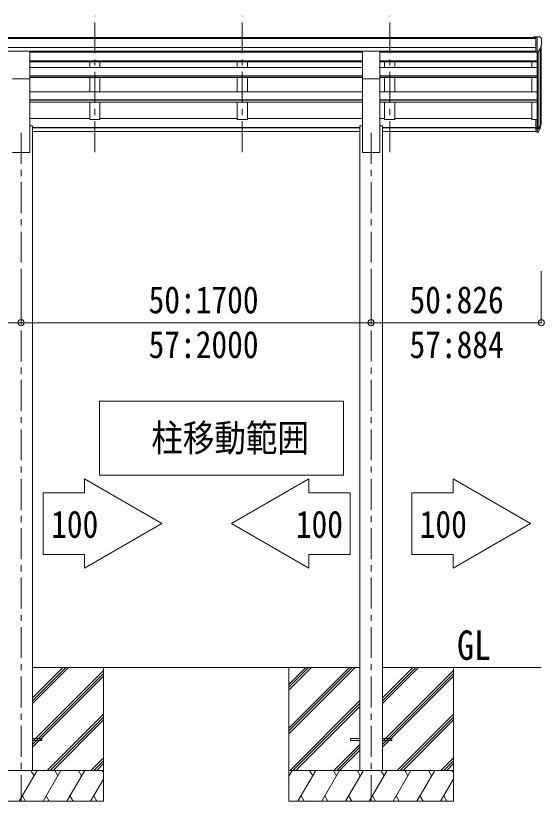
# Model space of a CAD drawing. Units: millimetres at full size, sheet at 1:30; details may follow other scales. Extents: x -8385 to 8479, y -5853 to 5787.
# Drawn here: x 2690 to 5258, y -3295 to 519 of the extents above; entities that cross this region are included whole.
import ezdxf
from ezdxf.enums import TextEntityAlignment as Align

# ---------------------------------------------------------------- set-up
doc = ezdxf.new("R2010")
doc.units = ezdxf.units.MM
doc.header["$LTSCALE"] = 30
doc.header["$PDMODE"] = 32
doc.header["$PDSIZE"] = 30
doc.linetypes.add('CHAIN1', pattern=[8, 5, -1, 1, -1])
for name, color, linetype, lineweight in [('0-0_0', 7, 'Continuous', 9), ('0-1_本体', 4, 'Continuous', 9), ('0-2_部品', 7, 'Continuous', 9), ('0-6_OTH_LINE', 7, 'Continuous', 9), ('0-8_PARTS2', 5, 'CHAIN1', 9)]:
    doc.layers.add(name, color=color, linetype=linetype, lineweight=lineweight)
doc.styles.add('ＭＳ ゴシック', font='')
doc.styles.get('ＭＳ ゴシック').set_extended_font_data('MS Gothic')

msp = doc.modelspace()

# ---------------------------------------------------------------- linework, layer by layer
at = {"layer": '0-0_0'}
for p, q in [((2771.85, -2645.47), (4361.85, -2645.47)), ((2771.85, -2821.3), (2947.68, -2645.47)), ((2771.85, -2807.16), (2933.54, -2645.47)), ((2771.85, -2793.02), (2919.39, -2645.47)), ((2771.85, -3005.15), (3116.85, -2660.15)), ((3116.85, -2645.47), (3116.85, -3295.47)), ((4016.85, -2939.65), (4311.03, -2645.47)), ((4016.85, -2953.79), (4325.17, -2645.47)), ((4016.85, -2967.93), (4339.31, -2645.47)), ((4016.85, -2755.8), (4127.18, -2645.47)), ((4016.85, -2741.66), (4113.04, -2645.47)), ((4016.85, -2727.52), (4098.89, -2645.47)), ((4471.85, -2645.47), (5242.85, -2645.47)), ((4471.85, -2821.3), (4647.68, -2645.47)), ((4471.85, -2807.16), (4633.54, -2645.47)), ((4471.85, -2793.02), (4619.39, -2645.47)), ((4471.85, -3005.15), (4816.85, -2660.15)), ((4816.85, -2645.47), (4816.85, -3295.47)), ((2771.85, -3019.29), (3116.85, -2674.29)), ((2771.85, -3033.43), (3116.85, -2688.44)), ((4471.85, -3019.29), (4816.85, -2674.29)), ((4471.85, -3033.43), (4816.85, -2688.44)), ((4023.16, -3145.47), (4361.85, -2806.78)), ((4037.3, -3145.47), (4361.85, -2820.93)), ((4051.44, -3145.47), (4361.85, -2835.07)), ((2843.66, -3145.47), (3116.85, -2872.28)), ((2857.8, -3145.47), (3116.85, -2886.43)), ((4543.66, -3145.47), (4816.85, -2872.28)), ((4557.8, -3145.47), (4816.85, -2886.43)), ((2871.94, -3145.47), (3116.85, -2900.57)), ((4571.94, -3145.47), (4816.85, -2900.57)), ((4235.29, -3145.47), (4361.85, -3018.91)), ((4249.43, -3145.47), (4361.85, -3033.06)), ((4263.57, -3145.47), (4361.85, -3047.2)), ((3055.79, -3145.47), (3116.85, -3084.41)), ((4755.79, -3145.47), (4816.85, -3084.41)), ((3069.93, -3145.47), (3116.85, -3098.56)), ((3084.07, -3145.47), (3116.85, -3112.7)), ((4769.93, -3145.47), (4816.85, -3098.56)), ((4784.07, -3145.47), (4816.85, -3112.7)), ((3116.85, -3145.47), (2316.85, -3145.47)), ((2708, -3295.47), (2794.61, -3145.47)), ((2779.61, -3171.45), (2764.6, -3145.47)), ((2823.47, -3295.47), (2910.08, -3145.47)), ((2895.08, -3171.45), (2880.08, -3145.47)), ((2938.94, -3295.47), (3025.55, -3145.47)), ((2995.55, -3145.47), (3010.55, -3171.45)), ((3111.02, -3145.47), (3116.85, -3155.57)), ((4816.85, -3145.47), (4016.85, -3145.47)), ((4016.85, -3172.98), (4032.73, -3145.47)), ((4061.59, -3295.47), (4148.2, -3145.47)), ((4133.2, -3171.45), (4118.19, -3145.47)), ((4177.06, -3295.47), (4263.67, -3145.47)), ((4248.66, -3171.45), (4233.66, -3145.47)), ((4292.53, -3295.47), (4379.14, -3145.47)), ((4364.14, -3171.45), (4349.13, -3145.47)), ((4408, -3295.47), (4494.61, -3145.47)), ((4479.61, -3171.45), (4464.6, -3145.47)), ((4523.47, -3295.47), (4610.08, -3145.47)), ((4595.08, -3171.45), (4580.08, -3145.47)), ((4638.94, -3295.47), (4725.55, -3145.47)), ((4695.55, -3145.47), (4710.55, -3171.45)), ((4811.02, -3145.47), (4816.85, -3155.57)), ((3054.41, -3295.47), (3116.85, -3187.33)), ((4754.41, -3295.47), (4816.85, -3187.33)), ((2723, -3269.49), (2738, -3295.47)), ((2838.47, -3269.49), (2853.47, -3295.47)), ((2953.94, -3269.49), (2968.94, -3295.47)), ((3069.41, -3269.49), (3084.41, -3295.47)), ((4076.59, -3269.49), (4091.59, -3295.47)), ((4192.06, -3269.49), (4207.06, -3295.47)), ((4307.53, -3269.49), (4322.53, -3295.47)), ((4423, -3269.49), (4438, -3295.47)), ((4538.47, -3269.49), (4553.47, -3295.47)), ((4653.94, -3269.49), (4668.94, -3295.47)), ((4769.41, -3269.49), (4784.41, -3295.47))]:
    msp.add_line(p, q, dxfattribs=at)
for points in [[(2316.85, -2645.47), (2316.85, -3295.47), (3116.85, -3295.47)], [(4016.85, -2645.47), (4016.85, -3295.47), (4816.85, -3295.47)]]:
    msp.add_lwpolyline(points, dxfattribs=at)
at = {"layer": '0-1_本体'}
for p, q in [((217.35, 414.2), (5216.35, 414.2)), ((217.35, 408.84), (5216.35, 408.84)), ((217.35, 365.33), (5216.35, 365.32)), ((217.35, 347.65), (5216.35, 347.65)), ((2759.35, 345.28), (4374.35, 345.28)), ((3049.85, 345.28), (3049.85, 342.77)), ((3099.85, 345.28), (3099.85, 342.77)), ((3765.85, 345.28), (3765.85, 342.77)), ((3815.85, 345.28), (3815.85, 342.77)), ((4459.35, 345.16), (5216.35, 345.16)), ((4481.85, 345.16), (4481.85, 342.77)), ((4531.85, 345.16), (4531.85, 342.77)), ((5222.85, 343.41), (5222.85, 15.96)), ((5228.85, 343.88), (5228.85, -28.47)), ((5238.56, 359.24), (5238.56, -10.47)), ((5242.85, 13.79), (5242.85, 378.03)), ((2759.35, 342.77), (4374.35, 342.77)), ((4459.35, 342.77), (5222.85, 342.77)), ((2759.35, 300.74), (4374.35, 300.74)), ((2759.35, 299.04), (4374.35, 299.04)), ((2759.35, 295.45), (4374.35, 295.45)), ((2759.35, 268.35), (4374.35, 268.35)), ((3049.85, 295.45), (3049.85, 268.35)), ((3099.85, 295.45), (3099.85, 268.35)), ((3765.85, 295.45), (3765.85, 268.35)), ((3815.85, 295.45), (3815.85, 268.35)), ((4459.35, 300.74), (5222.85, 300.74)), ((4459.35, 299.04), (5222.85, 299.04)), ((4459.35, 295.45), (5222.85, 295.45)), ((4459.35, 268.35), (5222.85, 268.35)), ((4481.85, 295.45), (4481.85, 268.35)), ((4531.85, 295.45), (4531.85, 268.35)), ((5197.85, 268.35), (5197.85, 295.45)), ((2759.35, 227.73), (4374.35, 227.73)), ((2759.35, 226.04), (4374.35, 226.04)), ((2759.35, 219.25), (4374.35, 219.25)), ((2759.35, -145.47), (2759.35, 212.53)), ((3049.85, 219.25), (3049.85, 149.87)), ((3099.85, 219.25), (3099.85, 149.87)), ((3765.85, 219.25), (3765.85, 149.87)), ((3815.85, 219.25), (3815.85, 149.87)), ((4374.35, -145.47), (4374.35, 212.53)), ((4459.35, 227.73), (5222.85, 227.73)), ((4459.35, 226.04), (5222.85, 226.04)), ((4459.35, 219.25), (5222.85, 219.25)), ((4459.35, -145.47), (4459.35, 212.53)), ((4481.85, 219.25), (4481.85, 149.87)), ((4531.85, 219.25), (4531.85, 149.87)), ((5197.85, 149.87), (5197.85, 219.25)), ((2759.35, 149.87), (4374.35, 149.87)), ((4459.35, 149.87), (5222.85, 149.87)), ((2759.35, 110.73), (4374.35, 110.73)), ((2759.35, 109.06), (4374.35, 109.06)), ((2759.35, 99.42), (4374.35, 99.42)), ((3049.85, 99.42), (3049.85, 15.13)), ((3765.85, 99.42), (3765.85, 15.13)), ((4459.35, 110.73), (5222.85, 110.73)), ((4459.35, 109.06), (5222.85, 109.06)), ((4459.35, 99.42), (5222.85, 99.42)), ((4481.85, 99.42), (4481.85, 15.13)), ((5197.85, 15.13), (5197.85, 99.42)), ((2759.35, 19.93), (3049.85, 19.93)), ((3099.85, 20.35), (3765.85, 20.35)), ((3815.85, 20.35), (4374.35, 20.35)), ((4459.35, 20.35), (4481.85, 20.35)), ((4531.85, 20.35), (5197.85, 20.35)), ((5216.35, 15.13), (5197.85, 15.13)), ((2759.35, -15.47), (2771.85, -15.47)), ((2771.85, -15.47), (2771.85, -3145.47)), ((2771.85, -23.95), (4361.85, -23.95)), ((2771.85, -25.33), (4361.85, -25.33)), ((4361.85, -15.47), (4374.35, -15.47)), ((4361.85, -15.47), (4361.85, -3145.47)), ((4459.35, -15.47), (4471.85, -15.47)), ((4471.85, -15.47), (4471.85, -3145.47)), ((4471.85, -23.95), (5216.35, -23.95)), ((4471.85, -25.33), (5216.35, -25.33)), ((2771.85, -42.51), (4361.85, -42.51)), ((4471.85, -42.51), (5216.35, -42.51)), ((2674.35, -145.47), (2759.35, -145.47)), ((4374.35, -145.47), (4459.35, -145.47))]:
    msp.add_line(p, q, dxfattribs=at)
for points in [[(3099.85, 99.42), (3099.85, 15.13), (3049.85, 15.13)], [(3815.85, 99.42), (3815.85, 15.13), (3765.85, 15.13)], [(4531.85, 99.42), (4531.85, 15.13), (4481.85, 15.13)]]:
    msp.add_lwpolyline(points, dxfattribs=at)
at = {"layer": '0-2_部品'}
for p, q in [((5216.35, 416.39), (5206.35, 416.3)), ((5206.35, 414.2), (5206.35, 416.3)), ((5216.35, 344.41), (5216.35, 416.39)), ((5234.85, 416.39), (5216.35, 416.39)), ((5222.85, 343.41), (5222.85, 416.39)), ((5234.85, 416.39), (5237.18, 416.25)), ((5237.94, 415.82), (5242, 410.01)), ((5244.85, 407.02), (5244.85, 406.39)), ((2674.35, 346.52), (2759.35, 346.52)), ((2759.35, 212.37), (2759.35, 346.52)), ((4374.35, 346.52), (4459.35, 346.52)), ((4374.35, 212.37), (4374.35, 346.52)), ((4459.35, 212.37), (4459.35, 346.52)), ((5216.35, 344.41), (5222.85, 344.41)), ((5222.85, 343.41), (5228.06, 343.72)), ((5230.47, 345.22), (5239.75, 361.28)), ((2674.35, 212.37), (2759.35, 212.37)), ((4374.35, 212.37), (4459.35, 212.37)), ((5216.35, 15.96), (5216.35, -45.1)), ((5216.35, 15.96), (5222.85, 15.96)), ((5222.85, 15.96), (5222.85, -45.92)), ((5216.35, -22.35), (5222.85, -22.35)), ((5216.35, -27.75), (5222.85, -27.75)), ((5222.85, -28.75), (5227.98, -28.75)), ((5222.85, -30.75), (5227.69, -30.75)), ((5229.28, -28), (5239.03, -9.58)), ((5240.45, -10.08), (5230.29, -29.25)), ((5237.87, -26.93), (5230.29, -44.42)), ((5216.35, -45.1), (5222.85, -45.1)), ((5222.85, -45.92), (5227.69, -45.92))]:
    msp.add_line(p, q, dxfattribs=at)
at = {"layer": '0-2_部品', "color": 4}
for p, q in [((2816.85, -2990.97), (2771.85, -2990.97)), ((2816.85, -2999.97), (2771.85, -2999.97)), ((2816.85, -2990.97), (2816.85, -2999.97)), ((4316.85, -2990.97), (4316.85, -2999.97)), ((4361.85, -2990.97), (4316.85, -2990.97)), ((4361.85, -2999.97), (4316.85, -2999.97)), ((4516.85, -2990.97), (4471.85, -2990.97)), ((4516.85, -2999.97), (4471.85, -2999.97)), ((4516.85, -2990.97), (4516.85, -2999.97))]:
    msp.add_line(p, q, dxfattribs=at)
at = {"layer": '0-2_部品'}
for centre, radius, start, end in [((5237.12, 415.25), 1, 35, 86.5), ((5042.85, 406.39), 202, 347.09739, 0), ((5241.85, 407.02), 3, 0, 87), ((5227.87, 346.72), 3, 273.5, 330), ((5109.63, 9.14), 133.22, 344.28698, 356.72013), ((5154.9, 16.37), 88.05, 342.78929, 2.77608), ((5154.19, 12.09), 89.07, 345.58812, 5.50424), ((5227.69, -27.75), 3, 270, 330), ((5227.98, -27.25), 1.5, 270, 330), ((5227.69, -42.92), 3, 270, 330)]:
    msp.add_arc(centre, radius, start, end, dxfattribs=at)
at = {"layer": '0-6_OTH_LINE', "color": 6}
for p, q in [((2716.85, -971.41), (2716.85, -721.41)), ((4416.85, -971.41), (4416.85, -721.41)), ((5242.85, -971.41), (5242.85, -721.41)), ((3916.85, -971.41), (1016.85, -971.41)), ((5242.85, -971.41), (3916.85, -971.41))]:
    msp.add_line(p, q, dxfattribs=at)
at = {"layer": '0-6_OTH_LINE'}
for p, q in [((3097.82, -1711.97), (3097.82, -1351.97)), ((3097.82, -1351.97), (4282.76, -1351.97)), ((4282.76, -1351.97), (4282.76, -1711.97)), ((4282.76, -1711.97), (3097.82, -1711.97)), ((3024.21, -1729.98), (3024.21, -1797.18)), ((4114.22, -1729.98), (4114.22, -1797.18)), ((4814.5, -1729.98), (4814.5, -1797.18)), ((3024.21, -2096.78), (2823.81, -2096.78)), ((3024.21, -2096.78), (3024.21, -2163.98)), ((4114.22, -2096.78), (4314.62, -2096.78)), ((4114.22, -2096.78), (4114.22, -2163.98)), ((4814.5, -2096.78), (4614.1, -2096.78)), ((4814.5, -2096.78), (4814.5, -2163.98))]:
    msp.add_line(p, q, dxfattribs=at)
for points in [[(3024.21, -2163.98), (3400.07, -1946.98), (3024.21, -1729.98)], [(4114.22, -2163.98), (3738.37, -1946.98), (4114.22, -1729.98)], [(4814.5, -2163.98), (5190.36, -1946.98), (4814.5, -1729.98)], [(3024.21, -1797.18), (2823.81, -1797.18), (2823.81, -2096.78)], [(4114.22, -1797.18), (4314.62, -1797.18), (4314.62, -2096.78)], [(4814.5, -1797.18), (4614.1, -1797.18), (4614.1, -2096.78)]]:
    msp.add_lwpolyline(points, dxfattribs=at)
at = {"layer": '0-6_OTH_LINE', "color": 6}
for p in [(2716.85, -971.41), (4416.85, -971.41), (5242.85, -971.41)]:
    msp.add_point(p, dxfattribs=at)
at = {"layer": '0-8_PARTS2'}
for p, q in [((3074.85, -143.13), (3074.85, 519.4)), ((3790.85, -143.13), (3790.85, 519.4)), ((4506.85, -143.13), (4506.85, 519.4)), ((2716.85, -49.33), (2716.85, -3295.47)), ((4416.85, -49.33), (4416.85, -3295.47))]:
    msp.add_line(p, q, dxfattribs=at)

# ---------------------------------------------------------------- texts
at = {"layer": '0-0_0', "style": 'ＭＳ ゴシック', "width": 0.85}
msp.add_text('GL', height=143, dxfattribs=at).set_placement((4833.81, -2651.66), align=Align.BOTTOM_LEFT)
at = {"layer": '0-6_OTH_LINE', "style": 'ＭＳ ゴシック', "width": 0.85}
for s, p in [('50:1700', (3335.83, -965.41)), ('50:826', (4603.02, -965.41)), ('57:2000', (3335.83, -1182.79)), ('57:884', (4603.02, -1182.79)), ('柱移動範囲', (3349.32, -1636.73)), ('100', (2862.54, -2055.74)), ('100', (4050.9, -2055.74)), ('100', (4652.82, -2055.74))]:
    msp.add_text(s, height=132, dxfattribs=at).set_placement(p, align=Align.BOTTOM_LEFT)

doc.saveas('drawing.dxf')
